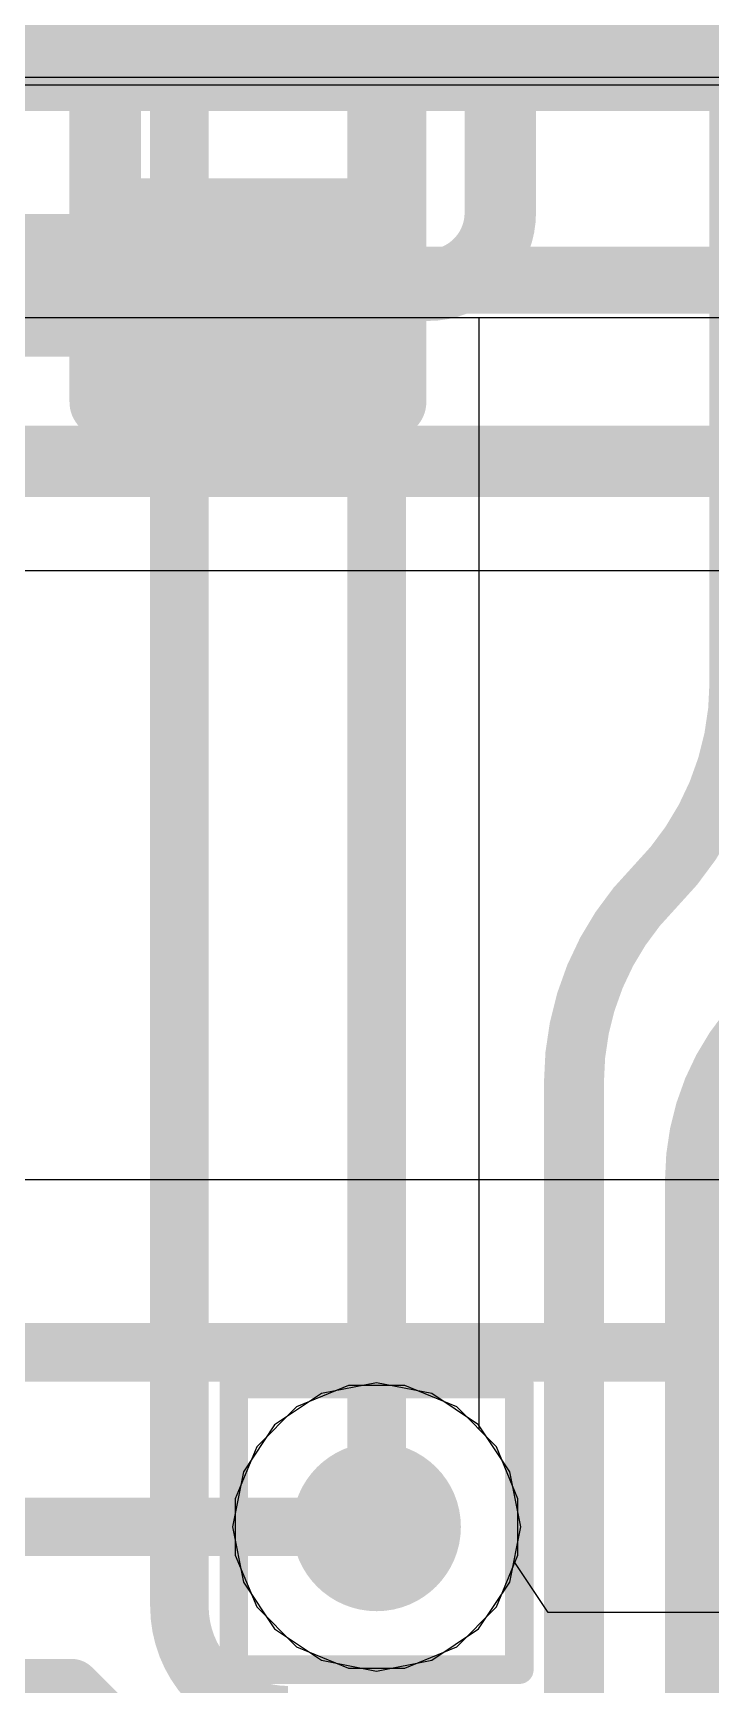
# Model space of a CAD drawing. Header units: inches. Extents: x -6 to 284, y -12 to 154.
# Drawn here: x 64.606 to 65.812, y -3.354 to -0.415 of the extents above; entities that cross this region are included whole.
import ezdxf

# ---------------------------------------------------------------- set-up
doc = ezdxf.new("R2010")
doc.units = ezdxf.units.IN
for name, color, linetype in [('Bottom Layer', 5, 'Continuous'), ('Bottom Overlay', 54, 'Continuous'), ('Bottom Paste', 16, 'Continuous'), ('Bottom Solder', 6, 'Continuous'), ('Drill Drawing', 1, 'Continuous'), ('GND-1', 16, 'Continuous'), ('GND-2', 90, 'Continuous'), ('GND-3', 216, 'Continuous'), ('GND-4', 54, 'Continuous'), ('PWR-1', 156, 'Continuous'), ('PWR-2', 130, 'Continuous'), ('Signal L1', 76, 'Continuous'), ('Signal L2', 6, 'Continuous'), ('Top Layer', 1, 'Continuous'), ('Via Holes', 16, 'Continuous')]:
    doc.layers.add(name, color=color, linetype=linetype)

# ---------------------------------------------------------------- blocks, each defined once
blk = doc.blocks.new('R___0201_B_189')
at = {"layer": 'Bottom Layer'}
for points in [[(-0.41, 0.185), (-0.14, 0.185), (-0.14, -0.185), (-0.41, -0.185)], [(0.14, 0.185), (0.41, 0.185), (0.41, -0.185), (0.14, -0.185)]]:
    blk.add_hatch(color=5, dxfattribs=at).paths.add_polyline_path(points)
at = {"layer": 'Bottom Paste'}
for points in [[(-0.41, 0.185), (-0.14, 0.185), (-0.14, -0.185), (-0.41, -0.185)], [(0.14, 0.185), (0.41, 0.185), (0.41, -0.185), (0.14, -0.185)]]:
    blk.add_hatch(color=16, dxfattribs=at).paths.add_polyline_path(points)
at = {"layer": 'Bottom Solder'}
for points in [[(-0.465, 0.24), (-0.085, 0.24), (-0.085, -0.24), (-0.465, -0.24)], [(0.085, 0.24), (0.465, 0.24), (0.465, -0.24), (0.085, -0.24)]]:
    blk.add_hatch(color=6, dxfattribs=at).paths.add_polyline_path(points)
at = {"layer": 'Bottom Overlay'}
for points in [[(-0.4826, 0.254, 0.127, 0.127, 0), (-0.4826, -0.254, 0.127, 0.127, 0)], [(-0.4826, 0.254, 0.127, 0.127, 0), (0.4826, 0.254, 0.127, 0.127, 0)], [(0.4826, 0.254, 0.127, 0.127, 0), (0.4826, -0.254, 0.127, 0.127, 0)], [(-0.4826, -0.254, 0.127, 0.127, 0), (0.4826, -0.254, 0.127, 0.127, 0)]]:
    blk.add_lwpolyline(points, format="xyseb", dxfattribs=at)
for points in [[(-0.5144, 0.254, 0.0635, 0.0635, 1), (-0.4509, 0.254, 0.0635, 0.0635, 1)], [(-0.5144, 0.254, 0.0635, 0.0635, 1), (-0.4509, 0.254, 0.0635, 0.0635, 1)], [(0.4509, 0.254, 0.0635, 0.0635, 1), (0.5144, 0.254, 0.0635, 0.0635, 1)], [(0.4509, 0.254, 0.0635, 0.0635, 1), (0.5144, 0.254, 0.0635, 0.0635, 1)], [(-0.5144, -0.254, 0.0635, 0.0635, 1), (-0.4509, -0.254, 0.0635, 0.0635, 1)], [(-0.5144, -0.254, 0.0635, 0.0635, 1), (-0.4509, -0.254, 0.0635, 0.0635, 1)], [(0.4508, -0.254, 0.0635, 0.0635, 1), (0.5143, -0.254, 0.0635, 0.0635, 1)], [(0.4508, -0.254, 0.0635, 0.0635, 1), (0.5143, -0.254, 0.0635, 0.0635, 1)]]:
    blk.add_lwpolyline(points, format="xyseb", close=True, dxfattribs=at)

msp = doc.modelspace()

# ---------------------------------------------------------------- hatches: boundary and pattern name
at = {"layer": 'Bottom Layer'}
h = msp.add_hatch(color=5, dxfattribs=at)
edge = h.paths.add_edge_path()
edge.add_arc((65.2174, -3.0727), 0.15, 0, 360)
at = {"layer": 'GND-1'}
h = msp.add_hatch(color=16, dxfattribs=at)
edge = h.paths.add_edge_path()
edge.add_arc((65.2174, -3.0727), 0.15, 0, 360)
at = {"layer": 'GND-2'}
h = msp.add_hatch(color=90, dxfattribs=at)
edge = h.paths.add_edge_path()
edge.add_arc((65.2174, -3.0727), 0.15, 0, 360)
at = {"layer": 'GND-3'}
h = msp.add_hatch(color=216, dxfattribs=at)
edge = h.paths.add_edge_path()
edge.add_arc((65.2174, -3.0727), 0.15, 0, 360)
at = {"layer": 'GND-4'}
h = msp.add_hatch(color=54, dxfattribs=at)
edge = h.paths.add_edge_path()
edge.add_arc((65.2174, -3.0727), 0.15, 0, 360)
at = {"layer": 'PWR-1'}
h = msp.add_hatch(color=156, dxfattribs=at)
edge = h.paths.add_edge_path()
edge.add_arc((65.2174, -3.0727), 0.15, 0, 360)
at = {"layer": 'PWR-2'}
h = msp.add_hatch(color=130, dxfattribs=at)
edge = h.paths.add_edge_path()
edge.add_arc((65.2174, -3.0727), 0.15, 0, 360)
at = {"layer": 'Signal L1'}
h = msp.add_hatch(color=76, dxfattribs=at)
edge = h.paths.add_edge_path()
edge.add_arc((65.2174, -3.0727), 0.15, 0, 360)
at = {"layer": 'Signal L2'}
h = msp.add_hatch(color=6, dxfattribs=at)
edge = h.paths.add_edge_path()
edge.add_arc((65.2174, -3.0727), 0.15, 0, 360)
at = {"layer": 'Top Layer'}
h = msp.add_hatch(color=1, dxfattribs=at)
edge = h.paths.add_edge_path()
edge.add_arc((65.2174, -3.0727), 0.15, 0, 360)
at = {"layer": 'Via Holes'}
h = msp.add_hatch(color=7, dxfattribs=at)
edge = h.paths.add_edge_path()
edge.add_arc((65.2174, -3.0727), 0.075, 0, 360)

# ---------------------------------------------------------------- linework, layer by layer
at = {"layer": 'Bottom Layer'}
for p, q in [((66.8562, -0.4943), (62.6215, -0.4943)), ((62.7315, -0.5073), (79.8158, -0.5073))]:
    msp.add_line(p, q, dxfattribs=at)
for points in [[(65.8631, -1.5707, 0.1067, 0.1067, 0), (65.8631, 1.3205, 0.1067, 0.1067, 0)], [(65.4375, -0.7352, 0.127, 0.127, 0), (65.4375, 0.7494, 0.127, 0.127, 0)], [(65.4375, -0.7352, 0.127, 0.127, -0.414214), (65.3088, -0.864, 0.127, 0.127, 0)], [(64.2709, -0.864, 0.254, 0.254, 0), (64.9884, -0.864, 0.254, 0.254, 0)], [(64.9884, -0.864, 0.127, 0.127, 0), (65.3088, -0.864, 0.127, 0.127, 0)], [(65.8631, -1.5707, 0.1067, 0.1067, -0.198912), (65.7126, -1.934, 0.1067, 0.1067, 0)], [(65.5686, -2.2816, 0.1067, 0.1067, -0.198912), (65.7126, -1.934, 0.1067, 0.1067, 0)], [(65.7827, -2.4553, 0.1041, 0.1041, -0.198623), (65.9052, -2.1591, 0.1041, 0.1041, 0)], [(65.5686, -3.5753, 0.1067, 0.1067, 0), (65.5686, -2.2816, 0.1067, 0.1067, 0)], [(65.7827, -4.1951, 0.1041, 0.1041, 0), (65.7827, -2.4553, 0.1041, 0.1041, 0)]]:
    msp.add_lwpolyline(points, format="xyseb", dxfattribs=at)
for points in [[(65.4058, -0.7352, 0.0635, 0.0635, 1), (65.4693, -0.7352, 0.0635, 0.0635, 1)], [(65.4058, -0.7352, 0.0635, 0.0635, 1), (65.4693, -0.7352, 0.0635, 0.0635, 1)], [(64.9249, -0.864, 0.127, 0.127, 1), (65.0519, -0.864, 0.127, 0.127, 1)], [(64.9566, -0.864, 0.0635, 0.0635, 1), (65.0201, -0.864, 0.0635, 0.0635, 1)], [(65.277, -0.864, 0.0635, 0.0635, 1), (65.3405, -0.864, 0.0635, 0.0635, 1)], [(65.277, -0.864, 0.0635, 0.0635, 1), (65.3405, -0.864, 0.0635, 0.0635, 1)], [(65.8365, -1.5707, 0.0533, 0.0533, 1), (65.8898, -1.5707, 0.0533, 0.0533, 1)], [(65.8365, -1.5707, 0.0533, 0.0533, 1), (65.8898, -1.5707, 0.0533, 0.0533, 1)], [(65.6859, -1.934, 0.0533, 0.0533, 1), (65.7393, -1.934, 0.0533, 0.0533, 1)], [(65.6859, -1.934, 0.0533, 0.0533, 1), (65.7393, -1.934, 0.0533, 0.0533, 1)], [(65.542, -2.2816, 0.0533, 0.0533, 1), (65.5953, -2.2816, 0.0533, 0.0533, 1)], [(65.542, -2.2816, 0.0533, 0.0533, 1), (65.5953, -2.2816, 0.0533, 0.0533, 1)], [(65.7566, -2.4553, 0.0521, 0.0521, 1), (65.8087, -2.4553, 0.0521, 0.0521, 1)], [(65.7566, -2.4553, 0.0521, 0.0521, 1), (65.8087, -2.4553, 0.0521, 0.0521, 1)]]:
    msp.add_lwpolyline(points, format="xyseb", close=True, dxfattribs=at)
at = {"layer": 'Drill Drawing'}
for points in [[(64.9634, -2.8187, 0.0508, 0.0508, 0), (65.4714, -2.8187, 0.0508, 0.0508, 0)], [(64.9634, -3.3267, 0.0508, 0.0508, 0), (64.9634, -2.8187, 0.0508, 0.0508, 0)], [(65.4714, -3.3267, 0.0508, 0.0508, 0), (65.4714, -2.8187, 0.0508, 0.0508, 0)], [(64.9634, -3.3267, 0.0508, 0.0508, 0), (65.4714, -3.3267, 0.0508, 0.0508, 0)]]:
    msp.add_lwpolyline(points, format="xyseb", dxfattribs=at)
for points in [[(64.9507, -2.8187, 0.0254, 0.0254, 1), (64.9761, -2.8187, 0.0254, 0.0254, 1)], [(64.9507, -2.8187, 0.0254, 0.0254, 1), (64.9761, -2.8187, 0.0254, 0.0254, 1)], [(65.4587, -2.8187, 0.0254, 0.0254, 1), (65.4841, -2.8187, 0.0254, 0.0254, 1)], [(65.4587, -2.8187, 0.0254, 0.0254, 1), (65.4841, -2.8187, 0.0254, 0.0254, 1)], [(64.9507, -3.3267, 0.0254, 0.0254, 1), (64.9761, -3.3267, 0.0254, 0.0254, 1)], [(64.9507, -3.3267, 0.0254, 0.0254, 1), (64.9761, -3.3267, 0.0254, 0.0254, 1)], [(65.4587, -3.3267, 0.0254, 0.0254, 1), (65.4841, -3.3267, 0.0254, 0.0254, 1)], [(65.4587, -3.3267, 0.0254, 0.0254, 1), (65.4841, -3.3267, 0.0254, 0.0254, 1)]]:
    msp.add_lwpolyline(points, format="xyseb", close=True, dxfattribs=at)
at = {"layer": 'GND-1'}
for p, q in [((65.1674, -2.8211), (65.0749, -2.8594)), ((65.2674, -2.8211), (65.1674, -2.8211)), ((65.3599, -2.8594), (65.2674, -2.8211)), ((65.0749, -2.8594), (65.0041, -2.9302)), ((65.4307, -2.9302), (65.3599, -2.8594)), ((65.0041, -2.9302), (64.9658, -3.0227)), ((65.469, -3.0227), (65.4307, -2.9302)), ((64.9658, -3.0227), (64.9658, -3.1228)), ((65.469, -3.1228), (65.469, -3.0227)), ((64.9658, -3.1228), (65.0041, -3.2152)), ((65.4307, -3.2152), (65.469, -3.1228)), ((65.0041, -3.2152), (65.0749, -3.286)), ((65.3599, -3.286), (65.4307, -3.2152)), ((65.0749, -3.286), (65.1674, -3.3243)), ((65.2674, -3.3243), (65.3599, -3.286)), ((65.1674, -3.3243), (65.2674, -3.3243))]:
    msp.add_line(p, q, dxfattribs=at)
at = {"layer": 'GND-2'}
for p, q in [((65.1674, -2.8211), (65.0749, -2.8594)), ((65.2674, -2.8211), (65.1674, -2.8211)), ((65.3599, -2.8594), (65.2674, -2.8211)), ((65.0749, -2.8594), (65.0041, -2.9302)), ((65.4307, -2.9302), (65.3599, -2.8594)), ((65.0041, -2.9302), (64.9658, -3.0227)), ((65.469, -3.0227), (65.4307, -2.9302)), ((64.9658, -3.0227), (64.9658, -3.1228)), ((65.469, -3.1228), (65.469, -3.0227)), ((64.9658, -3.1228), (65.0041, -3.2152)), ((65.4307, -3.2152), (65.469, -3.1228)), ((65.0041, -3.2152), (65.0749, -3.286)), ((65.3599, -3.286), (65.4307, -3.2152)), ((65.0749, -3.286), (65.1674, -3.3243)), ((65.2674, -3.3243), (65.3599, -3.286)), ((65.1674, -3.3243), (65.2674, -3.3243))]:
    msp.add_line(p, q, dxfattribs=at)
at = {"layer": 'GND-3'}
for p, q in [((65.1674, -2.8211), (65.0749, -2.8594)), ((65.2674, -2.8211), (65.1674, -2.8211)), ((65.3599, -2.8594), (65.2674, -2.8211)), ((65.0749, -2.8594), (65.0041, -2.9302)), ((65.4307, -2.9302), (65.3599, -2.8594)), ((65.0041, -2.9302), (64.9658, -3.0227)), ((65.469, -3.0227), (65.4307, -2.9302)), ((64.9658, -3.0227), (64.9658, -3.1228)), ((65.469, -3.1228), (65.469, -3.0227)), ((64.9658, -3.1228), (65.0041, -3.2152)), ((65.4307, -3.2152), (65.469, -3.1228)), ((65.0041, -3.2152), (65.0749, -3.286)), ((65.3599, -3.286), (65.4307, -3.2152)), ((65.0749, -3.286), (65.1674, -3.3243)), ((65.2674, -3.3243), (65.3599, -3.286)), ((65.1674, -3.3243), (65.2674, -3.3243))]:
    msp.add_line(p, q, dxfattribs=at)
at = {"layer": 'GND-4'}
for p, q in [((65.1674, -2.8211), (65.0749, -2.8594)), ((65.2674, -2.8211), (65.1674, -2.8211)), ((65.3599, -2.8594), (65.2674, -2.8211)), ((65.0749, -2.8594), (65.0041, -2.9302)), ((65.4307, -2.9302), (65.3599, -2.8594)), ((65.0041, -2.9302), (64.9658, -3.0227)), ((65.469, -3.0227), (65.4307, -2.9302)), ((64.9658, -3.0227), (64.9658, -3.1228)), ((65.469, -3.1228), (65.469, -3.0227)), ((64.9658, -3.1228), (65.0041, -3.2152)), ((65.4307, -3.2152), (65.469, -3.1228)), ((65.0041, -3.2152), (65.0749, -3.286)), ((65.3599, -3.286), (65.4307, -3.2152)), ((65.0749, -3.286), (65.1674, -3.3243)), ((65.2674, -3.3243), (65.3599, -3.286)), ((65.1674, -3.3243), (65.2674, -3.3243))]:
    msp.add_line(p, q, dxfattribs=at)
at = {"layer": 'PWR-1'}
for p, q in [((65.2174, -2.8162), (65.1192, -2.8357)), ((65.3156, -2.8357), (65.2174, -2.8162)), ((65.1192, -2.8357), (65.036, -2.8913)), ((65.3988, -2.8913), (65.3156, -2.8357)), ((65.036, -2.8913), (64.9804, -2.9745)), ((65.4544, -2.9745), (65.3988, -2.8913)), ((64.9804, -2.9745), (64.9609, -3.0727)), ((65.4739, -3.0727), (65.4544, -2.9745)), ((64.9609, -3.0727), (64.9804, -3.1709)), ((65.4544, -3.1709), (65.4739, -3.0727)), ((64.9804, -3.1709), (65.036, -3.2541)), ((65.3988, -3.2541), (65.4544, -3.1709)), ((65.036, -3.2541), (65.1192, -3.3097)), ((65.3156, -3.3097), (65.3988, -3.2541)), ((65.1192, -3.3097), (65.2174, -3.3292)), ((65.2174, -3.3292), (65.3156, -3.3097))]:
    msp.add_line(p, q, dxfattribs=at)
at = {"layer": 'PWR-2'}
msp.add_line((66.4186, -2.4553), (63.9256, -2.4553), dxfattribs=at)
for points in [[(62.9136, -2.7623, 0.1041, 0.1041, 0), (66.1318, -2.7623, 0.1041, 0.1041, 0)], [(62.8424, -3.0727, 0.1041, 0.1041, 0), (65.2174, -3.0727, 0.1041, 0.1041, 0)], [(62.7553, -3.3596, 0.1041, 0.1041, 0), (64.6745, -3.3596, 0.1041, 0.1041, 0)], [(64.6745, -3.3596, 0.1041, 0.1041, 0), (64.9035, -3.5887, 0.1041, 0.1041, 0)]]:
    msp.add_lwpolyline(points, format="xyseb", dxfattribs=at)
for points in [[(65.1914, -3.0727, 0.0521, 0.0521, 1), (65.2434, -3.0727, 0.0521, 0.0521, 1)], [(64.6485, -3.3596, 0.0521, 0.0521, 1), (64.7005, -3.3596, 0.0521, 0.0521, 1)], [(64.6485, -3.3596, 0.0521, 0.0521, 1), (64.7005, -3.3596, 0.0521, 0.0521, 1)]]:
    msp.add_lwpolyline(points, format="xyseb", close=True, dxfattribs=at)
at = {"layer": 'Signal L1'}
msp.add_lwpolyline([(62.052, -0.4179, 0.1194, 0.1194, 0), (70.9678, -0.4179, 0.1194, 0.1194, 0)], format="xyseb", dxfattribs=at)
at = {"layer": 'Signal L2'}
for p, q in [((64.3733, -1.3716), (80.0687, -1.3716)), ((65.1674, -2.8211), (65.0749, -2.8594)), ((65.2674, -2.8211), (65.1674, -2.8211)), ((65.3599, -2.8594), (65.2674, -2.8211)), ((65.0749, -2.8594), (65.0041, -2.9302)), ((65.4307, -2.9302), (65.3599, -2.8594)), ((65.0041, -2.9302), (64.9658, -3.0227)), ((65.469, -3.0227), (65.4307, -2.9302)), ((64.9658, -3.0227), (64.9658, -3.1228)), ((65.469, -3.1228), (65.469, -3.0227)), ((64.9658, -3.1228), (65.0041, -3.2152)), ((65.4307, -3.2152), (65.469, -3.1228)), ((65.0041, -3.2152), (65.0749, -3.286)), ((65.3599, -3.286), (65.4307, -3.2152)), ((65.0749, -3.286), (65.1674, -3.3243)), ((65.2674, -3.3243), (65.3599, -3.286)), ((65.1674, -3.3243), (65.2674, -3.3243))]:
    msp.add_line(p, q, dxfattribs=at)
for points in [[(63.6147, -0.4943, 0.1194, 0.1194, 0), (76.9794, -0.4943, 0.1194, 0.1194, 0)], [(63.4158, -0.8549, 0.1194, 0.1194, 0), (77.1643, -0.8549, 0.1194, 0.1194, 0)], [(63.3012, -1.1774, 0.127, 0.127, 0), (80.0687, -1.1774, 0.127, 0.127, 0)]]:
    msp.add_lwpolyline(points, format="xyseb", dxfattribs=at)
at = {"layer": 'Top Layer'}
for p, q in [((62.2979, -0.9211), (78.3885, -0.9211)), ((65.4, -2.8995), (65.4, -0.9211)), ((65.4, -0.9211), (65.9492, -0.9211)), ((65.4307, -2.9302), (65.4, -2.8995)), ((65.469, -3.0227), (65.4307, -2.9302)), ((65.469, -3.1228), (65.469, -3.0227)), ((65.4634, -3.1363), (65.469, -3.1228)), ((65.5228, -3.2252), (65.4634, -3.1363)), ((65.9586, -3.2252), (65.5228, -3.2252))]:
    msp.add_line(p, q, dxfattribs=at)
for points in [[(65.2174, -3.0727, 0.1041, 0.1041, 0), (65.2174, -0.0537, 0.1041, 0.1041, 0)], [(64.8665, -3.2144, 0.1041, 0.1041, 0), (64.8665, -0.2668, 0.1041, 0.1041, 0)], [(65.0599, -3.4078, 0.1041, 0.1041, -0.414214), (64.8665, -3.2144, 0.1041, 0.1041, 0)]]:
    msp.add_lwpolyline(points, format="xyseb", dxfattribs=at)
for points in [[(65.1914, -3.0727, 0.0521, 0.0521, 1), (65.2434, -3.0727, 0.0521, 0.0521, 1)], [(64.8405, -3.2144, 0.0521, 0.0521, 1), (64.8925, -3.2144, 0.0521, 0.0521, 1)], [(64.8405, -3.2144, 0.0521, 0.0521, 1), (64.8925, -3.2144, 0.0521, 0.0521, 1)]]:
    msp.add_lwpolyline(points, format="xyseb", close=True, dxfattribs=at)

# ---------------------------------------------------------------- block references
at = {"rotation": 90}
msp.add_blockref('R___0201_B_189', (64.9884, -0.589), dxfattribs=at)

doc.saveas('drawing.dxf')
